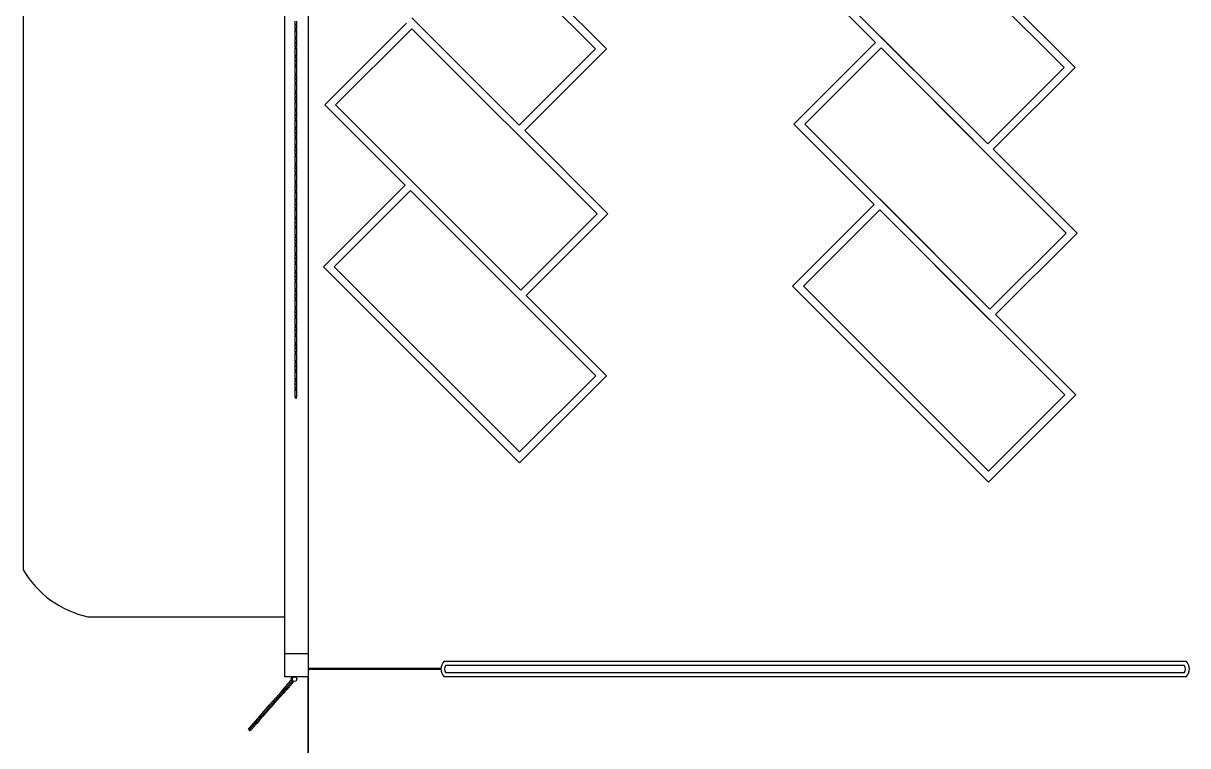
# Model space of a CAD drawing. Header units: inches. Extents: x -6210 to 141093, y -2740 to 21225.
# Drawn here: x 100910 to 101817, y 6987 to 7550 of the extents above; entities that cross this region are included whole.
import ezdxf

# ---------------------------------------------------------------- set-up
doc = ezdxf.new("R2010")
doc.units = ezdxf.units.IN
doc.header["$LTSCALE"] = 100
doc.header["$MEASUREMENT"] = 0
doc.layers.add('car area', color=53, linetype='Continuous')

msp = doc.modelspace()

# ---------------------------------------------------------------- linework, layer by layer
at = {"layer": 'car area'}
for p, q in [((101113.93703, 7058.4679), (101113.93703, 8196.62792)), ((101131.93702, 8196.62792), (101131.93703, 7058.4679)), ((100910.06756, 8131.42549), (100910.06756, 7123.67033)), ((101576.71908, 7659.41967), (101720.96886, 7515.16988)), ((101574.10107, 7534.75845), (101508.83683, 7600.0227)), ((101661.57189, 7455.77291), (101517.32211, 7600.0227)), ((101296.72681, 7588.87994), (101355.85613, 7529.75063)), ((101300.96946, 7593.12258), (101364.34141, 7529.75063)), ((101666.47851, 7578.14552), (101729.45414, 7515.16988)), ((101121.93703, 7548.4679), (101121.93703, 7551.4679)), ((101121.93703, 7548.4679), (101122.93703, 7548.4679)), ((101121.93703, 7545.4679), (101121.93703, 7548.4679)), ((101122.93703, 7548.4679), (101121.93703, 7548.4679)), ((101122.93703, 7551.4679), (101122.93703, 7548.4679)), ((101122.93703, 7548.4679), (101122.93703, 7545.4679)), ((101144.95241, 7486.0959), (101208.59202, 7549.73551)), ((101212.83466, 7553.97816), (101296.45916, 7470.35366)), ((101121.93703, 7545.4679), (101121.93703, 7544.4679)), ((101121.93703, 7545.4679), (101122.23703, 7545.4679)), ((101121.93703, 7544.4679), (101122.23703, 7544.4679)), ((101121.93703, 7538.4679), (101121.93703, 7544.4679)), ((101122.23703, 7545.9679), (101122.23703, 7544.9679)), ((101122.23703, 7545.9679), (101122.53703, 7545.9679)), ((101122.23703, 7544.9679), (101122.23703, 7543.9679)), ((101122.23703, 7544.9679), (101122.53703, 7544.9679)), ((101122.23703, 7543.9679), (101122.53703, 7543.9679)), ((101122.23703, 7538.9679), (101122.23703, 7537.9679)), ((101122.23703, 7538.9679), (101122.53703, 7538.9679)), ((101122.53703, 7544.9679), (101122.53703, 7545.9679)), ((101122.53703, 7545.4679), (101122.93703, 7545.4679)), ((101122.53703, 7543.9679), (101122.53703, 7544.9679)), ((101122.53703, 7544.4679), (101122.93703, 7544.4679)), ((101122.53703, 7537.9679), (101122.53703, 7538.9679)), ((101122.93703, 7544.4679), (101122.93703, 7545.4679)), ((101122.93703, 7544.4679), (101122.93703, 7538.4679)), ((101153.43769, 7486.0959), (101212.83466, 7545.49287)), ((101212.83466, 7545.49287), (101357.08444, 7401.24309)), ((101578.34371, 7539.00109), (101578.3488, 7539.00618)), ((101578.3488, 7539.00618), (101661.57698, 7455.778)), ((101121.93703, 7538.4679), (101121.93703, 7537.4679)), ((101121.93703, 7538.4679), (101122.23703, 7538.4679)), ((101121.93703, 7537.4679), (101122.23703, 7537.4679)), ((101121.93703, 7534.4679), (101121.93703, 7537.4679)), ((101121.93703, 7534.4679), (101122.93703, 7534.4679)), ((101121.93703, 7531.4679), (101121.93703, 7534.4679)), ((101122.93703, 7534.4679), (101121.93703, 7534.4679)), ((101121.93703, 7531.4679), (101121.93703, 7530.4679)), ((101121.93703, 7531.4679), (101122.23703, 7531.4679)), ((101121.93703, 7530.4679), (101122.23703, 7530.4679)), ((101121.93703, 7524.4679), (101121.93703, 7530.4679)), ((101122.23703, 7537.9679), (101122.23703, 7536.9679)), ((101122.23703, 7537.9679), (101122.53703, 7537.9679)), ((101122.23703, 7536.9679), (101122.53703, 7536.9679)), ((101122.23703, 7531.9679), (101122.23703, 7530.9679)), ((101122.23703, 7531.9679), (101122.53703, 7531.9679)), ((101122.23703, 7530.9679), (101122.23703, 7529.9679)), ((101122.23703, 7530.9679), (101122.53703, 7530.9679)), ((101122.23703, 7529.9679), (101122.53703, 7529.9679)), ((101122.53703, 7538.4679), (101122.93703, 7538.4679)), ((101122.53703, 7536.9679), (101122.53703, 7537.9679)), ((101122.53703, 7537.4679), (101122.93703, 7537.4679)), ((101122.53703, 7530.9679), (101122.53703, 7531.9679)), ((101122.53703, 7531.4679), (101122.93703, 7531.4679)), ((101122.53703, 7529.9679), (101122.53703, 7530.9679)), ((101122.53703, 7530.4679), (101122.93703, 7530.4679)), ((101122.93703, 7537.4679), (101122.93703, 7538.4679)), ((101122.93703, 7537.4679), (101122.93703, 7534.4679)), ((101122.93703, 7534.4679), (101122.93703, 7531.4679)), ((101122.93703, 7530.4679), (101122.93703, 7531.4679)), ((101122.93703, 7530.4679), (101122.93703, 7524.4679)), ((101355.85613, 7529.75063), (101296.45916, 7470.35366)), ((101364.34141, 7529.75063), (101300.7018, 7466.11102)), ((101510.46655, 7471.12393), (101574.10107, 7534.75845)), ((101518.95183, 7471.12393), (101578.3488, 7530.5209)), ((101661.57189, 7447.28763), (101578.34371, 7530.51581)), ((101578.3488, 7530.5209), (101722.59859, 7386.27112)), ((101121.93703, 7524.4679), (101121.93703, 7523.4679)), ((101121.93703, 7524.4679), (101122.23703, 7524.4679)), ((101121.93703, 7523.4679), (101122.23703, 7523.4679)), ((101121.93703, 7520.4679), (101121.93703, 7523.4679)), ((101122.23703, 7524.9679), (101122.23703, 7523.9679)), ((101122.23703, 7524.9679), (101122.53703, 7524.9679)), ((101122.23703, 7523.9679), (101122.23703, 7522.9679)), ((101122.23703, 7523.9679), (101122.53703, 7523.9679)), ((101122.23703, 7522.9679), (101122.53703, 7522.9679)), ((101122.53703, 7523.9679), (101122.53703, 7524.9679)), ((101122.53703, 7524.4679), (101122.93703, 7524.4679)), ((101122.53703, 7522.9679), (101122.53703, 7523.9679)), ((101122.53703, 7523.4679), (101122.93703, 7523.4679)), ((101122.93703, 7523.4679), (101122.93703, 7524.4679)), ((101122.93703, 7523.4679), (101122.93703, 7520.4679)), ((101121.93703, 7520.4679), (101122.93703, 7520.4679)), ((101121.93703, 7517.4679), (101121.93703, 7520.4679)), ((101122.93703, 7520.4679), (101121.93703, 7520.4679)), ((101121.93703, 7517.4679), (101121.93703, 7516.4679)), ((101121.93703, 7517.4679), (101122.23703, 7517.4679)), ((101121.93703, 7516.4679), (101122.23703, 7516.4679)), ((101121.93703, 7510.4679), (101121.93703, 7516.4679)), ((101122.23703, 7517.9679), (101122.23703, 7516.9679)), ((101122.23703, 7517.9679), (101122.53703, 7517.9679)), ((101122.23703, 7516.9679), (101122.23703, 7515.9679)), ((101122.23703, 7516.9679), (101122.53703, 7516.9679)), ((101122.23703, 7515.9679), (101122.53703, 7515.9679)), ((101122.53703, 7516.9679), (101122.53703, 7517.9679)), ((101122.53703, 7517.4679), (101122.93703, 7517.4679)), ((101122.53703, 7515.9679), (101122.53703, 7516.9679)), ((101122.53703, 7516.4679), (101122.93703, 7516.4679)), ((101122.93703, 7520.4679), (101122.93703, 7517.4679)), ((101122.93703, 7516.4679), (101122.93703, 7517.4679)), ((101122.93703, 7516.4679), (101122.93703, 7510.4679)), ((101720.96886, 7515.16988), (101661.57189, 7455.77291)), ((101729.45414, 7515.16988), (101665.81962, 7451.53536)), ((101121.93703, 7510.4679), (101121.93703, 7509.4679)), ((101121.93703, 7510.4679), (101122.23703, 7510.4679)), ((101121.93703, 7509.4679), (101122.23703, 7509.4679)), ((101121.93703, 7506.4679), (101121.93703, 7509.4679)), ((101121.93703, 7506.4679), (101122.93703, 7506.4679)), ((101121.93703, 7503.4679), (101121.93703, 7506.4679)), ((101122.93703, 7506.4679), (101121.93703, 7506.4679)), ((101121.93703, 7503.4679), (101121.93703, 7502.4679)), ((101121.93703, 7503.4679), (101122.23703, 7503.4679)), ((101122.23703, 7510.9679), (101122.23703, 7509.9679)), ((101122.23703, 7510.9679), (101122.53703, 7510.9679)), ((101122.23703, 7509.9679), (101122.23703, 7508.9679)), ((101122.23703, 7509.9679), (101122.53703, 7509.9679)), ((101122.23703, 7508.9679), (101122.53703, 7508.9679)), ((101122.23703, 7503.9679), (101122.23703, 7502.9679)), ((101122.23703, 7503.9679), (101122.53703, 7503.9679)), ((101122.23703, 7502.9679), (101122.23703, 7501.9679)), ((101122.23703, 7502.9679), (101122.53703, 7502.9679)), ((101122.53703, 7509.9679), (101122.53703, 7510.9679)), ((101122.53703, 7510.4679), (101122.93703, 7510.4679)), ((101122.53703, 7508.9679), (101122.53703, 7509.9679)), ((101122.53703, 7509.4679), (101122.93703, 7509.4679)), ((101122.53703, 7502.9679), (101122.53703, 7503.9679)), ((101122.53703, 7503.4679), (101122.93703, 7503.4679)), ((101122.53703, 7501.9679), (101122.53703, 7502.9679)), ((101122.93703, 7509.4679), (101122.93703, 7510.4679)), ((101122.93703, 7509.4679), (101122.93703, 7506.4679)), ((101122.93703, 7506.4679), (101122.93703, 7503.4679)), ((101122.93703, 7502.4679), (101122.93703, 7503.4679)), ((101121.93703, 7502.4679), (101122.23703, 7502.4679)), ((101121.93703, 7496.4679), (101121.93703, 7502.4679)), ((101121.93703, 7496.4679), (101121.93703, 7495.4679)), ((101121.93703, 7496.4679), (101122.23703, 7496.4679)), ((101121.93703, 7495.4679), (101122.23703, 7495.4679)), ((101121.93703, 7492.4679), (101121.93703, 7495.4679)), ((101122.23703, 7501.9679), (101122.53703, 7501.9679)), ((101122.23703, 7496.9679), (101122.23703, 7495.9679)), ((101122.23703, 7496.9679), (101122.53703, 7496.9679)), ((101122.23703, 7495.9679), (101122.23703, 7494.9679)), ((101122.23703, 7495.9679), (101122.53703, 7495.9679)), ((101122.23703, 7494.9679), (101122.53703, 7494.9679)), ((101122.53703, 7502.4679), (101122.93703, 7502.4679)), ((101122.53703, 7495.9679), (101122.53703, 7496.9679)), ((101122.53703, 7496.4679), (101122.93703, 7496.4679)), ((101122.53703, 7494.9679), (101122.53703, 7495.9679)), ((101122.53703, 7495.4679), (101122.93703, 7495.4679)), ((101122.93703, 7502.4679), (101122.93703, 7496.4679)), ((101122.93703, 7495.4679), (101122.93703, 7496.4679)), ((101122.93703, 7495.4679), (101122.93703, 7492.4679)), ((101121.93703, 7492.4679), (101122.93703, 7492.4679)), ((101121.93703, 7489.4679), (101121.93703, 7492.4679)), ((101122.93703, 7492.4679), (101121.93703, 7492.4679)), ((101121.93703, 7489.4679), (101121.93703, 7488.4679)), ((101121.93703, 7489.4679), (101122.23703, 7489.4679)), ((101121.93703, 7488.4679), (101122.23703, 7488.4679)), ((101121.93703, 7482.4679), (101121.93703, 7488.4679)), ((101122.23703, 7489.9679), (101122.23703, 7488.9679)), ((101122.23703, 7489.9679), (101122.53703, 7489.9679)), ((101122.23703, 7488.9679), (101122.23703, 7487.9679)), ((101122.23703, 7488.9679), (101122.53703, 7488.9679)), ((101122.23703, 7487.9679), (101122.53703, 7487.9679)), ((101122.53703, 7488.9679), (101122.53703, 7489.9679)), ((101122.53703, 7489.4679), (101122.93703, 7489.4679)), ((101122.53703, 7487.9679), (101122.53703, 7488.9679)), ((101122.53703, 7488.4679), (101122.93703, 7488.4679)), ((101122.93703, 7492.4679), (101122.93703, 7489.4679)), ((101122.93703, 7488.4679), (101122.93703, 7489.4679)), ((101122.93703, 7488.4679), (101122.93703, 7482.4679)), ((101207.52583, 7423.52248), (101144.95241, 7486.0959)), ((101297.68747, 7341.84612), (101153.43769, 7486.0959)), ((101121.93703, 7482.4679), (101121.93703, 7481.4679)), ((101121.93703, 7482.4679), (101122.23703, 7482.4679)), ((101121.93703, 7481.4679), (101122.23703, 7481.4679)), ((101121.93703, 7478.4679), (101121.93703, 7481.4679)), ((101121.93703, 7478.4679), (101122.93703, 7478.4679)), ((101121.93703, 7475.4679), (101121.93703, 7478.4679)), ((101122.93703, 7478.4679), (101121.93703, 7478.4679)), ((101121.93703, 7475.4679), (101121.93703, 7474.4679)), ((101121.93703, 7475.4679), (101122.23703, 7475.4679)), ((101122.23703, 7482.9679), (101122.23703, 7481.9679)), ((101122.23703, 7482.9679), (101122.53703, 7482.9679)), ((101122.23703, 7481.9679), (101122.23703, 7480.9679)), ((101122.23703, 7481.9679), (101122.53703, 7481.9679)), ((101122.23703, 7480.9679), (101122.53703, 7480.9679)), ((101122.23703, 7475.9679), (101122.23703, 7474.9679)), ((101122.23703, 7475.9679), (101122.53703, 7475.9679)), ((101122.53703, 7481.9679), (101122.53703, 7482.9679)), ((101122.53703, 7482.4679), (101122.93703, 7482.4679)), ((101122.53703, 7480.9679), (101122.53703, 7481.9679)), ((101122.53703, 7481.4679), (101122.93703, 7481.4679)), ((101122.53703, 7474.9679), (101122.53703, 7475.9679)), ((101122.53703, 7475.4679), (101122.93703, 7475.4679)), ((101122.93703, 7481.4679), (101122.93703, 7482.4679)), ((101122.93703, 7481.4679), (101122.93703, 7478.4679)), ((101122.93703, 7478.4679), (101122.93703, 7475.4679)), ((101122.93703, 7474.4679), (101122.93703, 7475.4679)), ((101121.93703, 7474.4679), (101122.23703, 7474.4679)), ((101121.93703, 7468.4679), (101121.93703, 7474.4679)), ((101121.93703, 7468.4679), (101121.93703, 7467.4679)), ((101121.93703, 7468.4679), (101122.23703, 7468.4679)), ((101121.93703, 7467.4679), (101122.23703, 7467.4679)), ((101121.93703, 7464.4679), (101121.93703, 7467.4679)), ((101122.23703, 7474.9679), (101122.23703, 7473.9679)), ((101122.23703, 7474.9679), (101122.53703, 7474.9679)), ((101122.23703, 7473.9679), (101122.53703, 7473.9679)), ((101122.23703, 7468.9679), (101122.23703, 7467.9679)), ((101122.23703, 7468.9679), (101122.53703, 7468.9679)), ((101122.23703, 7467.9679), (101122.23703, 7466.9679)), ((101122.23703, 7467.9679), (101122.53703, 7467.9679)), ((101122.23703, 7466.9679), (101122.53703, 7466.9679)), ((101122.53703, 7473.9679), (101122.53703, 7474.9679)), ((101122.53703, 7474.4679), (101122.93703, 7474.4679)), ((101122.53703, 7467.9679), (101122.53703, 7468.9679)), ((101122.53703, 7468.4679), (101122.93703, 7468.4679)), ((101122.53703, 7466.9679), (101122.53703, 7467.9679)), ((101122.53703, 7467.4679), (101122.93703, 7467.4679)), ((101122.93703, 7474.4679), (101122.93703, 7468.4679)), ((101122.93703, 7467.4679), (101122.93703, 7468.4679)), ((101122.93703, 7467.4679), (101122.93703, 7464.4679)), ((101573.03997, 7408.55051), (101510.46655, 7471.12393)), ((101663.20162, 7326.87415), (101518.95183, 7471.12393)), ((101121.93703, 7464.4679), (101122.93703, 7464.4679)), ((101121.93703, 7461.4679), (101121.93703, 7464.4679)), ((101122.93703, 7464.4679), (101121.93703, 7464.4679)), ((101121.93703, 7461.4679), (101121.93703, 7460.4679)), ((101121.93703, 7461.4679), (101122.23703, 7461.4679)), ((101121.93703, 7460.4679), (101122.23703, 7460.4679)), ((101121.93703, 7454.4679), (101121.93703, 7460.4679)), ((101122.23703, 7461.9679), (101122.23703, 7460.9679)), ((101122.23703, 7461.9679), (101122.53703, 7461.9679)), ((101122.23703, 7460.9679), (101122.23703, 7459.9679)), ((101122.23703, 7460.9679), (101122.53703, 7460.9679)), ((101122.23703, 7459.9679), (101122.53703, 7459.9679)), ((101122.53703, 7460.9679), (101122.53703, 7461.9679)), ((101122.53703, 7461.4679), (101122.93703, 7461.4679)), ((101122.53703, 7459.9679), (101122.53703, 7460.9679)), ((101122.53703, 7460.4679), (101122.93703, 7460.4679)), ((101122.93703, 7464.4679), (101122.93703, 7461.4679)), ((101122.93703, 7460.4679), (101122.93703, 7461.4679)), ((101122.93703, 7460.4679), (101122.93703, 7454.4679)), ((101300.7018, 7466.11102), (101365.56973, 7401.24309)), ((101121.93703, 7454.4679), (101121.93703, 7453.4679)), ((101121.93703, 7454.4679), (101122.23703, 7454.4679)), ((101121.93703, 7453.4679), (101122.23703, 7453.4679)), ((101121.93703, 7450.4679), (101121.93703, 7453.4679)), ((101121.93703, 7450.4679), (101122.93703, 7450.4679)), ((101121.93703, 7447.4679), (101121.93703, 7450.4679)), ((101122.93703, 7450.4679), (101121.93703, 7450.4679)), ((101122.23703, 7454.9679), (101122.23703, 7453.9679)), ((101122.23703, 7454.9679), (101122.53703, 7454.9679)), ((101122.23703, 7453.9679), (101122.23703, 7452.9679)), ((101122.23703, 7453.9679), (101122.53703, 7453.9679)), ((101122.23703, 7452.9679), (101122.53703, 7452.9679)), ((101122.53703, 7453.9679), (101122.53703, 7454.9679)), ((101122.53703, 7454.4679), (101122.93703, 7454.4679)), ((101122.53703, 7452.9679), (101122.53703, 7453.9679)), ((101122.53703, 7453.4679), (101122.93703, 7453.4679)), ((101122.93703, 7453.4679), (101122.93703, 7454.4679)), ((101122.93703, 7453.4679), (101122.93703, 7450.4679)), ((101122.93703, 7450.4679), (101122.93703, 7447.4679)), ((101665.81962, 7451.53536), (101731.08387, 7386.27112)), ((101121.93703, 7447.4679), (101121.93703, 7446.4679)), ((101121.93703, 7447.4679), (101122.23703, 7447.4679)), ((101121.93703, 7446.4679), (101122.23703, 7446.4679)), ((101121.93703, 7440.4679), (101121.93703, 7446.4679)), ((101121.93703, 7440.4679), (101121.93703, 7439.4679)), ((101121.93703, 7440.4679), (101122.23703, 7440.4679)), ((101121.93703, 7439.4679), (101122.23703, 7439.4679)), ((101121.93703, 7436.4679), (101121.93703, 7439.4679)), ((101122.23703, 7447.9679), (101122.23703, 7446.9679)), ((101122.23703, 7447.9679), (101122.53703, 7447.9679)), ((101122.23703, 7446.9679), (101122.23703, 7445.9679)), ((101122.23703, 7446.9679), (101122.53703, 7446.9679)), ((101122.23703, 7445.9679), (101122.53703, 7445.9679)), ((101122.23703, 7440.9679), (101122.23703, 7439.9679)), ((101122.23703, 7440.9679), (101122.53703, 7440.9679)), ((101122.23703, 7439.9679), (101122.23703, 7438.9679)), ((101122.23703, 7439.9679), (101122.53703, 7439.9679)), ((101122.53703, 7446.9679), (101122.53703, 7447.9679)), ((101122.53703, 7447.4679), (101122.93703, 7447.4679)), ((101122.53703, 7445.9679), (101122.53703, 7446.9679)), ((101122.53703, 7446.4679), (101122.93703, 7446.4679)), ((101122.53703, 7439.9679), (101122.53703, 7440.9679)), ((101122.53703, 7440.4679), (101122.93703, 7440.4679)), ((101122.53703, 7438.9679), (101122.53703, 7439.9679)), ((101122.53703, 7439.4679), (101122.93703, 7439.4679)), ((101122.93703, 7446.4679), (101122.93703, 7447.4679)), ((101122.93703, 7446.4679), (101122.93703, 7440.4679)), ((101122.93703, 7439.4679), (101122.93703, 7440.4679)), ((101122.93703, 7439.4679), (101122.93703, 7436.4679)), ((101661.57698, 7447.29272), (101661.57189, 7447.28763)), ((101121.93703, 7436.4679), (101122.93703, 7436.4679)), ((101121.93703, 7433.4679), (101121.93703, 7436.4679)), ((101122.93703, 7436.4679), (101121.93703, 7436.4679)), ((101121.93703, 7433.4679), (101121.93703, 7432.4679)), ((101121.93703, 7433.4679), (101122.23703, 7433.4679)), ((101121.93703, 7432.4679), (101122.23703, 7432.4679)), ((101121.93703, 7426.4679), (101121.93703, 7432.4679)), ((101122.23703, 7438.9679), (101122.53703, 7438.9679)), ((101122.23703, 7433.9679), (101122.23703, 7432.9679)), ((101122.23703, 7433.9679), (101122.53703, 7433.9679)), ((101122.23703, 7432.9679), (101122.23703, 7431.9679)), ((101122.23703, 7432.9679), (101122.53703, 7432.9679)), ((101122.23703, 7431.9679), (101122.53703, 7431.9679)), ((101122.53703, 7432.9679), (101122.53703, 7433.9679)), ((101122.53703, 7433.4679), (101122.93703, 7433.4679)), ((101122.53703, 7431.9679), (101122.53703, 7432.9679)), ((101122.53703, 7432.4679), (101122.93703, 7432.4679)), ((101122.93703, 7436.4679), (101122.93703, 7433.4679)), ((101122.93703, 7432.4679), (101122.93703, 7433.4679)), ((101122.93703, 7432.4679), (101122.93703, 7426.4679)), ((101121.93703, 7426.4679), (101121.93703, 7425.4679)), ((101121.93703, 7426.4679), (101122.23703, 7426.4679)), ((101121.93703, 7425.4679), (101122.23703, 7425.4679)), ((101121.93703, 7422.4679), (101121.93703, 7425.4679)), ((101121.93703, 7422.4679), (101122.93703, 7422.4679)), ((101121.93703, 7419.4679), (101121.93703, 7422.4679)), ((101122.93703, 7422.4679), (101121.93703, 7422.4679)), ((101122.23703, 7426.9679), (101122.23703, 7425.9679)), ((101122.23703, 7426.9679), (101122.53703, 7426.9679)), ((101122.23703, 7425.9679), (101122.23703, 7424.9679)), ((101122.23703, 7425.9679), (101122.53703, 7425.9679)), ((101122.23703, 7424.9679), (101122.53703, 7424.9679)), ((101122.53703, 7425.9679), (101122.53703, 7426.9679)), ((101122.53703, 7426.4679), (101122.93703, 7426.4679)), ((101122.53703, 7424.9679), (101122.53703, 7425.9679)), ((101122.53703, 7425.4679), (101122.93703, 7425.4679)), ((101122.93703, 7425.4679), (101122.93703, 7426.4679)), ((101122.93703, 7425.4679), (101122.93703, 7422.4679)), ((101122.93703, 7422.4679), (101122.93703, 7419.4679)), ((101143.88622, 7359.88287), (101207.52583, 7423.52248)), ((101211.76847, 7427.76512), (101297.68747, 7341.84612)), ((101121.93703, 7419.4679), (101121.93703, 7418.4679)), ((101121.93703, 7419.4679), (101122.23703, 7419.4679)), ((101121.93703, 7418.4679), (101122.23703, 7418.4679)), ((101121.93703, 7412.4679), (101121.93703, 7418.4679)), ((101121.93703, 7412.4679), (101121.93703, 7411.4679)), ((101121.93703, 7412.4679), (101122.23703, 7412.4679)), ((101122.23703, 7419.9679), (101122.23703, 7418.9679)), ((101122.23703, 7419.9679), (101122.53703, 7419.9679)), ((101122.23703, 7418.9679), (101122.23703, 7417.9679)), ((101122.23703, 7418.9679), (101122.53703, 7418.9679)), ((101122.23703, 7417.9679), (101122.53703, 7417.9679)), ((101122.23703, 7412.9679), (101122.23703, 7411.9679)), ((101122.23703, 7412.9679), (101122.53703, 7412.9679)), ((101122.23703, 7411.9679), (101122.23703, 7410.9679)), ((101122.23703, 7411.9679), (101122.53703, 7411.9679)), ((101122.53703, 7418.9679), (101122.53703, 7419.9679)), ((101122.53703, 7419.4679), (101122.93703, 7419.4679)), ((101122.53703, 7417.9679), (101122.53703, 7418.9679)), ((101122.53703, 7418.4679), (101122.93703, 7418.4679)), ((101122.53703, 7411.9679), (101122.53703, 7412.9679)), ((101122.53703, 7412.4679), (101122.93703, 7412.4679)), ((101122.53703, 7410.9679), (101122.53703, 7411.9679)), ((101122.93703, 7418.4679), (101122.93703, 7419.4679)), ((101122.93703, 7418.4679), (101122.93703, 7412.4679)), ((101122.93703, 7411.4679), (101122.93703, 7412.4679)), ((101152.3715, 7359.88287), (101211.76847, 7419.27984)), ((101297.68747, 7333.36084), (101211.76847, 7419.27984)), ((101211.76847, 7419.27984), (101356.01826, 7275.03006)), ((101577.28261, 7412.79315), (101663.20162, 7326.87415)), ((101121.93703, 7411.4679), (101122.23703, 7411.4679)), ((101121.93703, 7408.4679), (101121.93703, 7411.4679)), ((101121.93703, 7408.4679), (101122.93703, 7408.4679)), ((101121.93703, 7405.4679), (101121.93703, 7408.4679)), ((101122.93703, 7408.4679), (101121.93703, 7408.4679)), ((101121.93703, 7405.4679), (101121.93703, 7404.4679)), ((101121.93703, 7405.4679), (101122.23703, 7405.4679)), ((101121.93703, 7404.4679), (101122.23703, 7404.4679)), ((101121.93703, 7398.4679), (101121.93703, 7404.4679)), ((101122.23703, 7410.9679), (101122.53703, 7410.9679)), ((101122.23703, 7405.9679), (101122.23703, 7404.9679)), ((101122.23703, 7405.9679), (101122.53703, 7405.9679)), ((101122.23703, 7404.9679), (101122.23703, 7403.9679)), ((101122.23703, 7404.9679), (101122.53703, 7404.9679)), ((101122.23703, 7403.9679), (101122.53703, 7403.9679)), ((101122.53703, 7411.4679), (101122.93703, 7411.4679)), ((101122.53703, 7404.9679), (101122.53703, 7405.9679)), ((101122.53703, 7405.4679), (101122.93703, 7405.4679)), ((101122.53703, 7403.9679), (101122.53703, 7404.9679)), ((101122.53703, 7404.4679), (101122.93703, 7404.4679)), ((101122.93703, 7411.4679), (101122.93703, 7408.4679)), ((101122.93703, 7408.4679), (101122.93703, 7405.4679)), ((101122.93703, 7404.4679), (101122.93703, 7405.4679)), ((101122.93703, 7404.4679), (101122.93703, 7398.4679)), ((101509.40036, 7344.9109), (101573.03997, 7408.55051)), ((101517.88564, 7344.9109), (101577.28261, 7404.30787)), ((101663.20162, 7318.38887), (101577.28261, 7404.30787)), ((101577.28261, 7404.30787), (101721.5324, 7260.05809)), ((101121.93703, 7398.4679), (101121.93703, 7397.4679)), ((101121.93703, 7398.4679), (101122.23703, 7398.4679)), ((101121.93703, 7397.4679), (101122.23703, 7397.4679)), ((101121.93703, 7394.4679), (101121.93703, 7397.4679)), ((101121.93703, 7394.4679), (101122.93703, 7394.4679)), ((101121.93703, 7391.4679), (101121.93703, 7394.4679)), ((101122.93703, 7394.4679), (101121.93703, 7394.4679)), ((101122.23703, 7398.9679), (101122.23703, 7397.9679)), ((101122.23703, 7398.9679), (101122.53703, 7398.9679)), ((101122.23703, 7397.9679), (101122.23703, 7396.9679)), ((101122.23703, 7397.9679), (101122.53703, 7397.9679)), ((101122.23703, 7396.9679), (101122.53703, 7396.9679)), ((101122.53703, 7397.9679), (101122.53703, 7398.9679)), ((101122.53703, 7398.4679), (101122.93703, 7398.4679)), ((101122.53703, 7396.9679), (101122.53703, 7397.9679)), ((101122.53703, 7397.4679), (101122.93703, 7397.4679)), ((101122.93703, 7397.4679), (101122.93703, 7398.4679)), ((101122.93703, 7397.4679), (101122.93703, 7394.4679)), ((101122.93703, 7394.4679), (101122.93703, 7391.4679)), ((101357.08444, 7401.24309), (101297.68747, 7341.84612)), ((101365.56973, 7401.24309), (101301.93012, 7337.60348)), ((101121.93703, 7391.4679), (101121.93703, 7390.4679)), ((101121.93703, 7391.4679), (101122.23703, 7391.4679)), ((101121.93703, 7390.4679), (101122.23703, 7390.4679)), ((101121.93703, 7384.4679), (101121.93703, 7390.4679)), ((101122.23703, 7391.9679), (101122.23703, 7390.9679)), ((101122.23703, 7391.9679), (101122.53703, 7391.9679)), ((101122.23703, 7390.9679), (101122.23703, 7389.9679)), ((101122.23703, 7390.9679), (101122.53703, 7390.9679)), ((101122.23703, 7389.9679), (101122.53703, 7389.9679)), ((101122.23703, 7384.9679), (101122.23703, 7383.9679)), ((101122.23703, 7384.9679), (101122.53703, 7384.9679)), ((101122.53703, 7390.9679), (101122.53703, 7391.9679)), ((101122.53703, 7391.4679), (101122.93703, 7391.4679)), ((101122.53703, 7389.9679), (101122.53703, 7390.9679)), ((101122.53703, 7390.4679), (101122.93703, 7390.4679)), ((101122.53703, 7383.9679), (101122.53703, 7384.9679)), ((101122.93703, 7390.4679), (101122.93703, 7391.4679)), ((101122.93703, 7390.4679), (101122.93703, 7384.4679)), ((101722.59859, 7386.27112), (101663.20162, 7326.87415)), ((101731.08387, 7386.27112), (101667.44426, 7322.63151)), ((101121.93703, 7384.4679), (101121.93703, 7383.4679)), ((101121.93703, 7384.4679), (101122.23703, 7384.4679)), ((101121.93703, 7383.4679), (101122.23703, 7383.4679)), ((101121.93703, 7380.4679), (101121.93703, 7383.4679)), ((101121.93703, 7380.4679), (101122.93703, 7380.4679)), ((101121.93703, 7377.4679), (101121.93703, 7380.4679)), ((101122.93703, 7380.4679), (101121.93703, 7380.4679)), ((101121.93703, 7377.4679), (101121.93703, 7376.4679)), ((101121.93703, 7377.4679), (101122.23703, 7377.4679)), ((101121.93703, 7376.4679), (101122.23703, 7376.4679)), ((101121.93703, 7370.4679), (101121.93703, 7376.4679)), ((101122.23703, 7383.9679), (101122.23703, 7382.9679)), ((101122.23703, 7383.9679), (101122.53703, 7383.9679)), ((101122.23703, 7382.9679), (101122.53703, 7382.9679)), ((101122.23703, 7377.9679), (101122.23703, 7376.9679)), ((101122.23703, 7377.9679), (101122.53703, 7377.9679)), ((101122.23703, 7376.9679), (101122.23703, 7375.9679)), ((101122.23703, 7376.9679), (101122.53703, 7376.9679)), ((101122.23703, 7375.9679), (101122.53703, 7375.9679)), ((101122.53703, 7384.4679), (101122.93703, 7384.4679)), ((101122.53703, 7382.9679), (101122.53703, 7383.9679)), ((101122.53703, 7383.4679), (101122.93703, 7383.4679)), ((101122.53703, 7376.9679), (101122.53703, 7377.9679)), ((101122.53703, 7377.4679), (101122.93703, 7377.4679)), ((101122.53703, 7375.9679), (101122.53703, 7376.9679)), ((101122.53703, 7376.4679), (101122.93703, 7376.4679)), ((101122.93703, 7383.4679), (101122.93703, 7384.4679)), ((101122.93703, 7383.4679), (101122.93703, 7380.4679)), ((101122.93703, 7380.4679), (101122.93703, 7377.4679)), ((101122.93703, 7376.4679), (101122.93703, 7377.4679)), ((101122.93703, 7376.4679), (101122.93703, 7370.4679)), ((101121.93703, 7370.4679), (101121.93703, 7369.4679)), ((101121.93703, 7370.4679), (101122.23703, 7370.4679)), ((101121.93703, 7369.4679), (101122.23703, 7369.4679)), ((101121.93703, 7366.4679), (101121.93703, 7369.4679)), ((101121.93703, 7366.4679), (101122.93703, 7366.4679)), ((101121.93703, 7363.4679), (101121.93703, 7366.4679)), ((101122.93703, 7366.4679), (101121.93703, 7366.4679)), ((101122.23703, 7370.9679), (101122.23703, 7369.9679)), ((101122.23703, 7370.9679), (101122.53703, 7370.9679)), ((101122.23703, 7369.9679), (101122.23703, 7368.9679)), ((101122.23703, 7369.9679), (101122.53703, 7369.9679)), ((101122.23703, 7368.9679), (101122.53703, 7368.9679)), ((101122.53703, 7369.9679), (101122.53703, 7370.9679)), ((101122.53703, 7370.4679), (101122.93703, 7370.4679)), ((101122.53703, 7368.9679), (101122.53703, 7369.9679)), ((101122.53703, 7369.4679), (101122.93703, 7369.4679)), ((101122.93703, 7369.4679), (101122.93703, 7370.4679)), ((101122.93703, 7369.4679), (101122.93703, 7366.4679)), ((101122.93703, 7366.4679), (101122.93703, 7363.4679)), ((101121.93703, 7363.4679), (101121.93703, 7362.4679)), ((101121.93703, 7363.4679), (101122.23703, 7363.4679)), ((101121.93703, 7362.4679), (101122.23703, 7362.4679)), ((101121.93703, 7356.4679), (101121.93703, 7362.4679)), ((101122.23703, 7363.9679), (101122.23703, 7362.9679)), ((101122.23703, 7363.9679), (101122.53703, 7363.9679)), ((101122.23703, 7362.9679), (101122.23703, 7361.9679)), ((101122.23703, 7362.9679), (101122.53703, 7362.9679)), ((101122.23703, 7361.9679), (101122.53703, 7361.9679)), ((101122.53703, 7362.9679), (101122.53703, 7363.9679)), ((101122.53703, 7363.4679), (101122.93703, 7363.4679)), ((101122.53703, 7361.9679), (101122.53703, 7362.9679)), ((101122.53703, 7362.4679), (101122.93703, 7362.4679)), ((101122.93703, 7362.4679), (101122.93703, 7363.4679)), ((101122.93703, 7362.4679), (101122.93703, 7356.4679)), ((101296.62129, 7207.14781), (101143.88622, 7359.88287)), ((101296.62129, 7215.63309), (101152.3715, 7359.88287)), ((101121.93703, 7356.4679), (101121.93703, 7355.4679)), ((101121.93703, 7356.4679), (101122.23703, 7356.4679)), ((101121.93703, 7355.4679), (101122.23703, 7355.4679)), ((101121.93703, 7352.4679), (101121.93703, 7355.4679)), ((101121.93703, 7352.4679), (101122.93703, 7352.4679)), ((101121.93703, 7349.4679), (101121.93703, 7352.4679)), ((101122.93703, 7352.4679), (101121.93703, 7352.4679)), ((101121.93703, 7349.4679), (101121.93703, 7348.4679)), ((101121.93703, 7349.4679), (101122.23703, 7349.4679)), ((101121.93703, 7348.4679), (101122.23703, 7348.4679)), ((101121.93703, 7342.4679), (101121.93703, 7348.4679)), ((101122.23703, 7356.9679), (101122.23703, 7355.9679)), ((101122.23703, 7356.9679), (101122.53703, 7356.9679)), ((101122.23703, 7355.9679), (101122.23703, 7354.9679)), ((101122.23703, 7355.9679), (101122.53703, 7355.9679)), ((101122.23703, 7354.9679), (101122.53703, 7354.9679)), ((101122.23703, 7349.9679), (101122.23703, 7348.9679)), ((101122.23703, 7349.9679), (101122.53703, 7349.9679)), ((101122.23703, 7348.9679), (101122.23703, 7347.9679)), ((101122.23703, 7348.9679), (101122.53703, 7348.9679)), ((101122.53703, 7355.9679), (101122.53703, 7356.9679)), ((101122.53703, 7356.4679), (101122.93703, 7356.4679)), ((101122.53703, 7354.9679), (101122.53703, 7355.9679)), ((101122.53703, 7355.4679), (101122.93703, 7355.4679)), ((101122.53703, 7348.9679), (101122.53703, 7349.9679)), ((101122.53703, 7349.4679), (101122.93703, 7349.4679)), ((101122.53703, 7347.9679), (101122.53703, 7348.9679)), ((101122.53703, 7348.4679), (101122.93703, 7348.4679)), ((101122.93703, 7355.4679), (101122.93703, 7356.4679)), ((101122.93703, 7355.4679), (101122.93703, 7352.4679)), ((101122.93703, 7352.4679), (101122.93703, 7349.4679)), ((101122.93703, 7348.4679), (101122.93703, 7349.4679)), ((101122.93703, 7348.4679), (101122.93703, 7342.4679)), ((101121.93703, 7342.4679), (101121.93703, 7341.4679)), ((101121.93703, 7342.4679), (101122.23703, 7342.4679)), ((101121.93703, 7341.4679), (101122.23703, 7341.4679)), ((101121.93703, 7338.4679), (101121.93703, 7341.4679)), ((101122.23703, 7347.9679), (101122.53703, 7347.9679)), ((101122.23703, 7342.9679), (101122.23703, 7341.9679)), ((101122.23703, 7342.9679), (101122.53703, 7342.9679)), ((101122.23703, 7341.9679), (101122.23703, 7340.9679)), ((101122.23703, 7341.9679), (101122.53703, 7341.9679)), ((101122.23703, 7340.9679), (101122.53703, 7340.9679)), ((101122.53703, 7341.9679), (101122.53703, 7342.9679)), ((101122.53703, 7342.4679), (101122.93703, 7342.4679)), ((101122.53703, 7340.9679), (101122.53703, 7341.9679)), ((101122.53703, 7341.4679), (101122.93703, 7341.4679)), ((101122.93703, 7341.4679), (101122.93703, 7342.4679)), ((101122.93703, 7341.4679), (101122.93703, 7338.4679)), ((101662.13543, 7192.17584), (101509.40036, 7344.9109)), ((101662.13543, 7200.66112), (101517.88564, 7344.9109)), ((101121.93703, 7338.4679), (101122.93703, 7338.4679)), ((101121.93703, 7335.4679), (101121.93703, 7338.4679)), ((101122.93703, 7338.4679), (101121.93703, 7338.4679)), ((101121.93703, 7335.4679), (101121.93703, 7334.4679)), ((101121.93703, 7335.4679), (101122.23703, 7335.4679)), ((101121.93703, 7334.4679), (101122.23703, 7334.4679)), ((101121.93703, 7328.4679), (101121.93703, 7334.4679)), ((101122.23703, 7335.9679), (101122.23703, 7334.9679)), ((101122.23703, 7335.9679), (101122.53703, 7335.9679)), ((101122.23703, 7334.9679), (101122.23703, 7333.9679)), ((101122.23703, 7334.9679), (101122.53703, 7334.9679)), ((101122.23703, 7333.9679), (101122.53703, 7333.9679)), ((101122.53703, 7334.9679), (101122.53703, 7335.9679)), ((101122.53703, 7335.4679), (101122.93703, 7335.4679)), ((101122.53703, 7333.9679), (101122.53703, 7334.9679)), ((101122.53703, 7334.4679), (101122.93703, 7334.4679)), ((101122.93703, 7338.4679), (101122.93703, 7335.4679)), ((101122.93703, 7334.4679), (101122.93703, 7335.4679)), ((101122.93703, 7334.4679), (101122.93703, 7328.4679)), ((101301.93012, 7337.60348), (101364.50354, 7275.03006)), ((101121.93703, 7328.4679), (101121.93703, 7327.4679)), ((101121.93703, 7328.4679), (101122.23703, 7328.4679)), ((101121.93703, 7327.4679), (101122.23703, 7327.4679)), ((101121.93703, 7324.4679), (101121.93703, 7327.4679)), ((101121.93703, 7324.4679), (101122.93703, 7324.4679)), ((101121.93703, 7321.4679), (101121.93703, 7324.4679)), ((101122.93703, 7324.4679), (101121.93703, 7324.4679)), ((101121.93703, 7321.4679), (101121.93703, 7320.4679)), ((101121.93703, 7321.4679), (101122.23703, 7321.4679)), ((101122.23703, 7328.9679), (101122.23703, 7327.9679)), ((101122.23703, 7328.9679), (101122.53703, 7328.9679)), ((101122.23703, 7327.9679), (101122.23703, 7326.9679)), ((101122.23703, 7327.9679), (101122.53703, 7327.9679)), ((101122.23703, 7326.9679), (101122.53703, 7326.9679)), ((101122.23703, 7321.9679), (101122.23703, 7320.9679)), ((101122.23703, 7321.9679), (101122.53703, 7321.9679)), ((101122.53703, 7327.9679), (101122.53703, 7328.9679)), ((101122.53703, 7328.4679), (101122.93703, 7328.4679)), ((101122.53703, 7326.9679), (101122.53703, 7327.9679)), ((101122.53703, 7327.4679), (101122.93703, 7327.4679)), ((101122.53703, 7320.9679), (101122.53703, 7321.9679)), ((101122.53703, 7321.4679), (101122.93703, 7321.4679)), ((101122.93703, 7327.4679), (101122.93703, 7328.4679)), ((101122.93703, 7327.4679), (101122.93703, 7324.4679)), ((101122.93703, 7324.4679), (101122.93703, 7321.4679)), ((101122.93703, 7320.4679), (101122.93703, 7321.4679)), ((101667.44426, 7322.63151), (101730.01768, 7260.05809)), ((101121.93703, 7320.4679), (101122.23703, 7320.4679)), ((101121.93703, 7314.4679), (101121.93703, 7320.4679)), ((101121.93703, 7314.4679), (101121.93703, 7313.4679)), ((101121.93703, 7314.4679), (101122.23703, 7314.4679)), ((101121.93703, 7313.4679), (101122.23703, 7313.4679)), ((101121.93703, 7310.4679), (101121.93703, 7313.4679)), ((101122.23703, 7320.9679), (101122.23703, 7319.9679)), ((101122.23703, 7320.9679), (101122.53703, 7320.9679)), ((101122.23703, 7319.9679), (101122.53703, 7319.9679)), ((101122.23703, 7314.9679), (101122.23703, 7313.9679)), ((101122.23703, 7314.9679), (101122.53703, 7314.9679)), ((101122.23703, 7313.9679), (101122.23703, 7312.9679)), ((101122.23703, 7313.9679), (101122.53703, 7313.9679)), ((101122.23703, 7312.9679), (101122.53703, 7312.9679)), ((101122.53703, 7319.9679), (101122.53703, 7320.9679)), ((101122.53703, 7320.4679), (101122.93703, 7320.4679)), ((101122.53703, 7313.9679), (101122.53703, 7314.9679)), ((101122.53703, 7314.4679), (101122.93703, 7314.4679)), ((101122.53703, 7312.9679), (101122.53703, 7313.9679)), ((101122.53703, 7313.4679), (101122.93703, 7313.4679)), ((101122.93703, 7320.4679), (101122.93703, 7314.4679)), ((101122.93703, 7313.4679), (101122.93703, 7314.4679)), ((101122.93703, 7313.4679), (101122.93703, 7310.4679)), ((101121.93703, 7310.4679), (101122.93703, 7310.4679)), ((101121.93703, 7307.4679), (101121.93703, 7310.4679)), ((101122.93703, 7310.4679), (101121.93703, 7310.4679)), ((101121.93703, 7307.4679), (101121.93703, 7306.4679)), ((101121.93703, 7307.4679), (101122.23703, 7307.4679)), ((101121.93703, 7306.4679), (101122.23703, 7306.4679)), ((101121.93703, 7300.4679), (101121.93703, 7306.4679)), ((101122.23703, 7307.9679), (101122.23703, 7306.9679)), ((101122.23703, 7307.9679), (101122.53703, 7307.9679)), ((101122.23703, 7306.9679), (101122.23703, 7305.9679)), ((101122.23703, 7306.9679), (101122.53703, 7306.9679)), ((101122.23703, 7305.9679), (101122.53703, 7305.9679)), ((101122.53703, 7306.9679), (101122.53703, 7307.9679)), ((101122.53703, 7307.4679), (101122.93703, 7307.4679)), ((101122.53703, 7305.9679), (101122.53703, 7306.9679)), ((101122.53703, 7306.4679), (101122.93703, 7306.4679)), ((101122.93703, 7310.4679), (101122.93703, 7307.4679)), ((101122.93703, 7306.4679), (101122.93703, 7307.4679)), ((101122.93703, 7306.4679), (101122.93703, 7300.4679)), ((101121.93703, 7300.4679), (101121.93703, 7299.4679)), ((101121.93703, 7300.4679), (101122.23703, 7300.4679)), ((101121.93703, 7299.4679), (101122.23703, 7299.4679)), ((101121.93703, 7296.4679), (101121.93703, 7299.4679)), ((101121.93703, 7296.4679), (101122.93703, 7296.4679)), ((101121.93703, 7293.4679), (101121.93703, 7296.4679)), ((101122.93703, 7296.4679), (101121.93703, 7296.4679)), ((101122.23703, 7300.9679), (101122.23703, 7299.9679)), ((101122.23703, 7300.9679), (101122.53703, 7300.9679)), ((101122.23703, 7299.9679), (101122.23703, 7298.9679)), ((101122.23703, 7299.9679), (101122.53703, 7299.9679)), ((101122.23703, 7298.9679), (101122.53703, 7298.9679)), ((101122.23703, 7293.9679), (101122.23703, 7292.9679)), ((101122.23703, 7293.9679), (101122.53703, 7293.9679)), ((101122.53703, 7299.9679), (101122.53703, 7300.9679)), ((101122.53703, 7300.4679), (101122.93703, 7300.4679)), ((101122.53703, 7298.9679), (101122.53703, 7299.9679)), ((101122.53703, 7299.4679), (101122.93703, 7299.4679)), ((101122.53703, 7292.9679), (101122.53703, 7293.9679)), ((101122.93703, 7299.4679), (101122.93703, 7300.4679)), ((101122.93703, 7299.4679), (101122.93703, 7296.4679)), ((101122.93703, 7296.4679), (101122.93703, 7293.4679)), ((101121.93703, 7293.4679), (101121.93703, 7292.4679)), ((101121.93703, 7293.4679), (101122.23703, 7293.4679)), ((101121.93703, 7292.4679), (101122.23703, 7292.4679)), ((101121.93703, 7286.4679), (101121.93703, 7292.4679)), ((101121.93703, 7286.4679), (101121.93703, 7285.4679)), ((101121.93703, 7286.4679), (101122.23703, 7286.4679)), ((101121.93703, 7285.4679), (101122.23703, 7285.4679)), ((101121.93703, 7282.4679), (101121.93703, 7285.4679)), ((101122.23703, 7292.9679), (101122.23703, 7291.9679)), ((101122.23703, 7292.9679), (101122.53703, 7292.9679)), ((101122.23703, 7291.9679), (101122.53703, 7291.9679)), ((101122.23703, 7286.9679), (101122.23703, 7285.9679)), ((101122.23703, 7286.9679), (101122.53703, 7286.9679)), ((101122.23703, 7285.9679), (101122.23703, 7284.9679)), ((101122.23703, 7285.9679), (101122.53703, 7285.9679)), ((101122.23703, 7284.9679), (101122.53703, 7284.9679)), ((101122.53703, 7293.4679), (101122.93703, 7293.4679)), ((101122.53703, 7291.9679), (101122.53703, 7292.9679)), ((101122.53703, 7292.4679), (101122.93703, 7292.4679)), ((101122.53703, 7285.9679), (101122.53703, 7286.9679)), ((101122.53703, 7286.4679), (101122.93703, 7286.4679)), ((101122.53703, 7284.9679), (101122.53703, 7285.9679)), ((101122.53703, 7285.4679), (101122.93703, 7285.4679)), ((101122.93703, 7292.4679), (101122.93703, 7293.4679)), ((101122.93703, 7292.4679), (101122.93703, 7286.4679)), ((101122.93703, 7285.4679), (101122.93703, 7286.4679)), ((101122.93703, 7285.4679), (101122.93703, 7282.4679)), ((101121.93703, 7282.4679), (101122.93703, 7282.4679)), ((101121.93703, 7279.4679), (101121.93703, 7282.4679)), ((101122.93703, 7282.4679), (101121.93703, 7282.4679)), ((101121.93703, 7279.4679), (101121.93703, 7278.4679)), ((101121.93703, 7279.4679), (101122.23703, 7279.4679)), ((101121.93703, 7278.4679), (101122.23703, 7278.4679)), ((101121.93703, 7272.4679), (101121.93703, 7278.4679)), ((101122.23703, 7279.9679), (101122.23703, 7278.9679)), ((101122.23703, 7279.9679), (101122.53703, 7279.9679)), ((101122.23703, 7278.9679), (101122.23703, 7277.9679)), ((101122.23703, 7278.9679), (101122.53703, 7278.9679)), ((101122.23703, 7277.9679), (101122.53703, 7277.9679)), ((101122.53703, 7278.9679), (101122.53703, 7279.9679)), ((101122.53703, 7279.4679), (101122.93703, 7279.4679)), ((101122.53703, 7277.9679), (101122.53703, 7278.9679)), ((101122.53703, 7278.4679), (101122.93703, 7278.4679)), ((101122.93703, 7282.4679), (101122.93703, 7279.4679)), ((101122.93703, 7278.4679), (101122.93703, 7279.4679)), ((101122.93703, 7278.4679), (101122.93703, 7272.4679)), ((101121.93703, 7272.4679), (101121.93703, 7271.4679)), ((101121.93703, 7272.4679), (101122.23703, 7272.4679)), ((101121.93703, 7271.4679), (101122.23703, 7271.4679)), ((101121.93703, 7268.4679), (101121.93703, 7271.4679)), ((101121.93703, 7268.4679), (101122.93703, 7268.4679)), ((101121.93703, 7265.4679), (101121.93703, 7268.4679)), ((101122.93703, 7268.4679), (101121.93703, 7268.4679)), ((101122.23703, 7272.9679), (101122.23703, 7271.9679)), ((101122.23703, 7272.9679), (101122.53703, 7272.9679)), ((101122.23703, 7271.9679), (101122.23703, 7270.9679)), ((101122.23703, 7271.9679), (101122.53703, 7271.9679)), ((101122.23703, 7270.9679), (101122.53703, 7270.9679)), ((101122.53703, 7271.9679), (101122.53703, 7272.9679)), ((101122.53703, 7272.4679), (101122.93703, 7272.4679)), ((101122.53703, 7270.9679), (101122.53703, 7271.9679)), ((101122.53703, 7271.4679), (101122.93703, 7271.4679)), ((101122.93703, 7271.4679), (101122.93703, 7272.4679)), ((101122.93703, 7271.4679), (101122.93703, 7268.4679)), ((101122.93703, 7268.4679), (101122.93703, 7265.4679)), ((101364.50354, 7275.03006), (101296.62129, 7207.14781)), ((101356.01826, 7275.03006), (101296.62129, 7215.63309)), ((101121.93703, 7265.4679), (101121.93703, 7264.4679)), ((101121.93703, 7265.4679), (101122.23703, 7265.4679)), ((101121.93703, 7264.4679), (101122.23703, 7264.4679)), ((101121.93703, 7258.4679), (101121.93703, 7264.4679)), ((101121.93703, 7258.4679), (101121.93703, 7257.4679)), ((101121.93703, 7258.4679), (101122.23703, 7258.4679)), ((101122.23703, 7265.9679), (101122.23703, 7264.9679)), ((101122.23703, 7265.9679), (101122.53703, 7265.9679)), ((101122.23703, 7264.9679), (101122.23703, 7263.9679)), ((101122.23703, 7264.9679), (101122.53703, 7264.9679)), ((101122.23703, 7263.9679), (101122.53703, 7263.9679)), ((101122.23703, 7258.9679), (101122.23703, 7257.9679)), ((101122.23703, 7258.9679), (101122.53703, 7258.9679)), ((101122.23703, 7257.9679), (101122.53703, 7257.9679)), ((101122.53703, 7264.9679), (101122.53703, 7265.9679)), ((101122.53703, 7265.4679), (101122.93703, 7265.4679)), ((101122.53703, 7263.9679), (101122.53703, 7264.9679)), ((101122.53703, 7264.4679), (101122.93703, 7264.4679)), ((101122.53703, 7257.9679), (101122.53703, 7258.9679)), ((101122.53703, 7258.4679), (101122.93703, 7258.4679)), ((101122.93703, 7264.4679), (101122.93703, 7265.4679)), ((101122.93703, 7264.4679), (101122.93703, 7258.4679)), ((101122.93703, 7257.4679), (101122.93703, 7258.4679)), ((101730.01768, 7260.05809), (101662.13543, 7192.17584)), ((101721.5324, 7260.05809), (101662.13543, 7200.66112)), ((101121.93703, 7257.4679), (101122.23703, 7257.4679)), ((101122.53703, 7257.4679), (101122.93703, 7257.4679)), ((100960.35646, 7087.16082), (101113.93703, 7087.16082)), ((101113.93703, 7040.4679), (101113.93703, 7058.4679)), ((101113.93703, 7058.4679), (101131.93703, 7058.4679)), ((101131.93703, 7058.4679), (101131.93703, 7040.4679)), ((101238.02978, 7052.46576), (101815.94265, 7052.45411)), ((101239.33539, 7049.45414), (101814.62419, 7049.45414)), ((101131.93703, 7040.4679), (101113.93703, 7040.4679)), ((101235.37602, 7046.94895), (101131.93702, 7046.94895)), ((101131.93703, 7046.45422), (101235.36091, 7046.45421)), ((101131.93703, 6980.4679), (101131.93703, 7040.4679)), ((101131.93703, 7040.4679), (101131.93703, 6980.4679)), ((101815.94241, 7040.45411), (101238.00437, 7040.46576)), ((101814.62406, 7043.45414), (101239.32711, 7043.46573)), ((101111.19325, 7028.91965), (101118.86545, 7037.63328)), ((101114.57955, 7031.25236), (101113.91872, 7030.50183)), ((101115.13513, 7031.42938), (101114.4743, 7030.67885)), ((101114.57955, 7031.25236), (101118.54454, 7035.75557)), ((101114.57955, 7031.25236), (101114.80471, 7031.05411)), ((101114.69946, 7030.4806), (101115.36029, 7031.23113)), ((101115.02987, 7030.85586), (101115.33009, 7030.59153)), ((101115.13513, 7031.42938), (101115.36029, 7031.23113)), ((101119.29508, 7035.09474), (101115.33009, 7030.59153)), ((101119.10012, 7035.93259), (101118.43929, 7035.18205)), ((101118.43929, 7035.18205), (101118.66445, 7034.9838)), ((101119.20537, 7036.5061), (101118.54454, 7035.75557)), ((101118.54454, 7035.75557), (101118.7697, 7035.55732)), ((101118.66445, 7034.9838), (101119.32528, 7035.73434)), ((101118.99486, 7035.35907), (101119.29508, 7035.09474)), ((101119.76095, 7036.68312), (101119.10012, 7035.93259)), ((101119.10012, 7035.93259), (101119.32528, 7035.73434)), ((101119.20537, 7036.5061), (101120.01248, 7037.42277)), ((101119.20537, 7036.5061), (101119.43053, 7036.30785)), ((101119.29508, 7035.09474), (101119.95591, 7035.84527)), ((101119.32528, 7035.73434), (101119.98611, 7036.48487)), ((101119.65569, 7036.1096), (101119.95591, 7035.84527)), ((101119.76095, 7036.68312), (101119.98611, 7036.48487)), ((101120.84185, 7036.85147), (101119.95591, 7035.84527)), ((101101.94161, 7018.41217), (101111.19325, 7028.91965)), ((101105.32791, 7020.74489), (101109.2929, 7025.24809)), ((101110.04343, 7024.58726), (101106.07844, 7020.08405)), ((101109.84847, 7025.42511), (101109.18764, 7024.67457)), ((101109.18764, 7024.67457), (101109.4128, 7024.47632)), ((101109.95373, 7025.99862), (101109.2929, 7025.24809)), ((101109.2929, 7025.24809), (101109.51806, 7025.04984)), ((101109.4128, 7024.47632), (101110.07363, 7025.22686)), ((101109.74322, 7024.85159), (101110.04343, 7024.58726)), ((101110.50931, 7026.17564), (101109.84847, 7025.42511)), ((101109.84847, 7025.42511), (101110.07363, 7025.22686)), ((101109.95373, 7025.99862), (101111.93622, 7028.25023)), ((101109.95373, 7025.99862), (101110.17889, 7025.80037)), ((101110.04343, 7024.58726), (101110.70426, 7025.33779)), ((101110.07363, 7025.22686), (101110.73447, 7025.97739)), ((101110.40405, 7025.60213), (101110.70426, 7025.33779)), ((101110.50931, 7026.17564), (101110.73447, 7025.97739)), ((101112.68676, 7027.5894), (101110.70426, 7025.33779)), ((101111.19325, 7028.91965), (101111.94379, 7028.25882)), ((101111.94379, 7028.25882), (101111.19325, 7028.91965)), ((101111.93622, 7028.25023), (101113.91872, 7030.50183)), ((101111.93622, 7028.25023), (101112.68676, 7027.5894)), ((101112.68676, 7027.5894), (101111.93622, 7028.25023)), ((101114.66925, 7029.841), (101112.68676, 7027.5894)), ((101114.4743, 7030.67885), (101113.81346, 7029.92831)), ((101113.81346, 7029.92831), (101114.03862, 7029.73006)), ((101113.91872, 7030.50183), (101114.14388, 7030.30358)), ((101114.03862, 7029.73006), (101114.69946, 7030.4806)), ((101114.36904, 7030.10533), (101114.66925, 7029.841)), ((101114.4743, 7030.67885), (101114.69946, 7030.4806)), ((101114.66925, 7029.841), (101115.33009, 7030.59153)), ((101092.68997, 7007.90469), (101101.94161, 7018.41217)), ((101096.07626, 7010.23741), (101100.04125, 7014.74061)), ((101100.79179, 7014.07978), (101096.8268, 7009.57658)), ((101100.59683, 7014.91763), (101099.936, 7014.1671)), ((101099.936, 7014.1671), (101100.16116, 7013.96885)), ((101100.70209, 7015.49115), (101100.04125, 7014.74061)), ((101100.04125, 7014.74061), (101100.26641, 7014.54236)), ((101100.16116, 7013.96885), (101100.82199, 7014.71938)), ((101100.49157, 7014.34411), (101100.79179, 7014.07978)), ((101101.25766, 7015.66816), (101100.59683, 7014.91763)), ((101100.59683, 7014.91763), (101100.82199, 7014.71938)), ((101100.70209, 7015.49115), (101102.68458, 7017.74275)), ((101100.70209, 7015.49115), (101100.92725, 7015.2929)), ((101100.79179, 7014.07978), (101101.45262, 7014.83032)), ((101100.82199, 7014.71938), (101101.48282, 7015.46991)), ((101101.15241, 7015.09465), (101101.45262, 7014.83032)), ((101101.25766, 7015.66816), (101101.48282, 7015.46991)), ((101103.43511, 7017.08192), (101101.45262, 7014.83032)), ((101101.94161, 7018.41217), (101102.69214, 7017.75134)), ((101102.69214, 7017.75134), (101101.94161, 7018.41217)), ((101102.68458, 7017.74275), (101104.66708, 7019.99435)), ((101102.68458, 7017.74275), (101103.43511, 7017.08192)), ((101103.43511, 7017.08192), (101102.68458, 7017.74275)), ((101105.41761, 7019.33352), (101103.43511, 7017.08192)), ((101105.22265, 7020.17137), (101104.56182, 7019.42083)), ((101104.56182, 7019.42083), (101104.78698, 7019.22259)), ((101105.32791, 7020.74489), (101104.66708, 7019.99435)), ((101104.66708, 7019.99435), (101104.89224, 7019.7961)), ((101104.78698, 7019.22259), (101105.44781, 7019.97312)), ((101105.1174, 7019.59785), (101105.41761, 7019.33352)), ((101105.88348, 7020.9219), (101105.22265, 7020.17137)), ((101105.22265, 7020.17137), (101105.44781, 7019.97312)), ((101105.32791, 7020.74489), (101105.55307, 7020.54664)), ((101105.41761, 7019.33352), (101106.07844, 7020.08405)), ((101105.44781, 7019.97312), (101106.10864, 7020.72365)), ((101105.77823, 7020.34839), (101106.07844, 7020.08405)), ((101105.88348, 7020.9219), (101106.10864, 7020.72365)), ((101085.41325, 6999.64023), (101092.68997, 7007.90469)), ((101086.82462, 6999.72993), (101090.78961, 7004.23313)), ((101091.54014, 7003.5723), (101087.57515, 6999.0691)), ((101091.34519, 7004.41015), (101090.68435, 7003.65962)), ((101090.68435, 7003.65962), (101090.90951, 7003.46137)), ((101091.45044, 7004.98367), (101090.78961, 7004.23313)), ((101090.78961, 7004.23313), (101091.01477, 7004.03489)), ((101090.90951, 7003.46137), (101091.57035, 7004.2119)), ((101091.23993, 7003.83664), (101091.54014, 7003.5723)), ((101092.00602, 7005.16069), (101091.34519, 7004.41015)), ((101091.34519, 7004.41015), (101091.57035, 7004.2119)), ((101091.45044, 7004.98367), (101093.43294, 7007.23527)), ((101091.45044, 7004.98367), (101091.6756, 7004.78542)), ((101091.54014, 7003.5723), (101092.20098, 7004.32284)), ((101091.57035, 7004.2119), (101092.23118, 7004.96244)), ((101091.90076, 7004.58717), (101092.20098, 7004.32284)), ((101092.00602, 7005.16069), (101092.23118, 7004.96244)), ((101094.18347, 7006.57444), (101092.20098, 7004.32284)), ((101092.68997, 7007.90469), (101093.4405, 7007.24386)), ((101093.4405, 7007.24386), (101092.68997, 7007.90469)), ((101093.43294, 7007.23527), (101095.41543, 7009.48687)), ((101093.43294, 7007.23527), (101094.18347, 7006.57444)), ((101094.18347, 7006.57444), (101093.43294, 7007.23527)), ((101096.16597, 7008.82604), (101094.18347, 7006.57444)), ((101095.97101, 7009.66389), (101095.31018, 7008.91336)), ((101095.31018, 7008.91336), (101095.53534, 7008.71511)), ((101096.07626, 7010.23741), (101095.41543, 7009.48687)), ((101095.41543, 7009.48687), (101095.64059, 7009.28862)), ((101095.53534, 7008.71511), (101096.19617, 7009.46564)), ((101095.86575, 7009.09037), (101096.16597, 7008.82604)), ((101096.63184, 7010.41443), (101095.97101, 7009.66389)), ((101095.97101, 7009.66389), (101096.19617, 7009.46564)), ((101096.07626, 7010.23741), (101096.30142, 7010.03916)), ((101096.16597, 7008.82604), (101096.8268, 7009.57658)), ((101096.19617, 7009.46564), (101096.857, 7010.21618)), ((101096.52658, 7009.84091), (101096.8268, 7009.57658)), ((101096.63184, 7010.41443), (101096.857, 7010.21618)), ((101086.16379, 6998.9794), (101085.41325, 6999.64023)), ((101086.71936, 6999.15641), (101086.05853, 6998.40588)), ((101086.05853, 6998.40588), (101086.28369, 6998.20763)), ((101086.82462, 6999.72993), (101086.16379, 6998.9794)), ((101086.16379, 6998.9794), (101086.38895, 6998.78115)), ((101086.28369, 6998.20763), (101086.94452, 6998.95816)), ((101086.61411, 6998.5829), (101086.91432, 6998.31856)), ((101087.3802, 6999.90695), (101086.71936, 6999.15641)), ((101086.71936, 6999.15641), (101086.94452, 6998.95816)), ((101086.82462, 6999.72993), (101087.04978, 6999.53168)), ((101086.91432, 6998.31856), (101087.57515, 6999.0691)), ((101086.94452, 6998.95816), (101087.60536, 6999.7087)), ((101087.27494, 6999.33343), (101087.57515, 6999.0691)), ((101087.3802, 6999.90695), (101087.60536, 6999.7087))]:
    msp.add_line(p, q, dxfattribs=at)
msp.add_circle((101121.39878, 7038.54763), 1.78525, dxfattribs=at)
for centre, radius, start, end in [((100976.97361, 7162.93882), 77.57857, 210.40951258, 257.63153436), ((101243.46573, 7046.45422), 8.10482, 132.12153408, 227.63577571), ((101243.46573, 7046.45422), 5.10482, 144.00863161, 215.83297236), ((101810.49385, 7046.45422), 5.10482, 324.00632175, 35.99136839), ((101810.49385, 7046.45422), 8.10482, 312.24186308, 47.75582707), ((101120.39878, 7038.54763), 1.78525, 73.73545496, 243.34985127), ((101120.39878, 7038.54763), 1.78525, 283.13769755, 286.26454504)]:
    msp.add_arc(centre, radius, start, end, dxfattribs=at)

doc.saveas('drawing.dxf')
